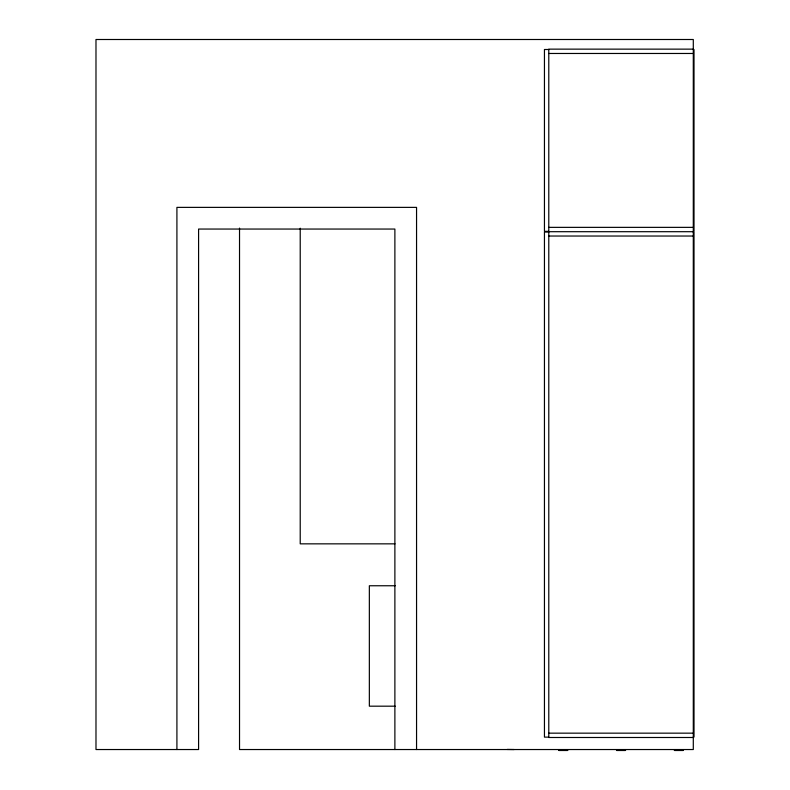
<?xml version="1.0" encoding="UTF-8"?>
<svg xmlns="http://www.w3.org/2000/svg" width="790" height="790" viewBox="0 0 790 790"><rect width="100%" height="100%" fill="white"/><g stroke="black" fill="none" stroke-linecap="round" stroke-linejoin="round"><path stroke-width="1.19" d="M693.294 49.138L548.783 49.138L548.783 737.495L693.294 737.495M548.783 49.493L544.448 49.493L544.448 231.342L548.783 231.342M693.294 49.612L694.015 49.612L694.015 231.223L693.294 231.223M548.783 53.473L693.294 53.473M548.783 227.362L693.294 227.362M548.783 231.697L693.294 231.697M548.783 232.062L544.448 232.062L544.448 737.129L548.783 737.129M693.294 232.181L694.015 232.181L694.015 737.011L693.294 737.011M548.783 236.032L693.294 236.032M395 543.846L300.22 543.846L300.22 228.211M395.217 585.755L369.345 585.755L369.345 706.181L395.217 706.181M548.783 733.16L693.294 733.16M558.658 750.263L567.812 750.263M616.467 750.263L625.621 750.263M674.265 750.263L683.429 750.263M558.895 750.5L567.576 750.5M616.704 750.5L625.374 750.5M674.512 750.5L683.182 750.5M507.21 749.443L514.102 749.532M416.557 749.532L416.557 207.375L176.911 207.375L176.911 749.532M394.882 749.532L394.882 229.051L198.586 229.051L198.586 749.532L95.985 749.532L95.985 39.5L693.294 39.5L693.294 749.532L239.528 749.532L239.528 228.103"/></g></svg>
